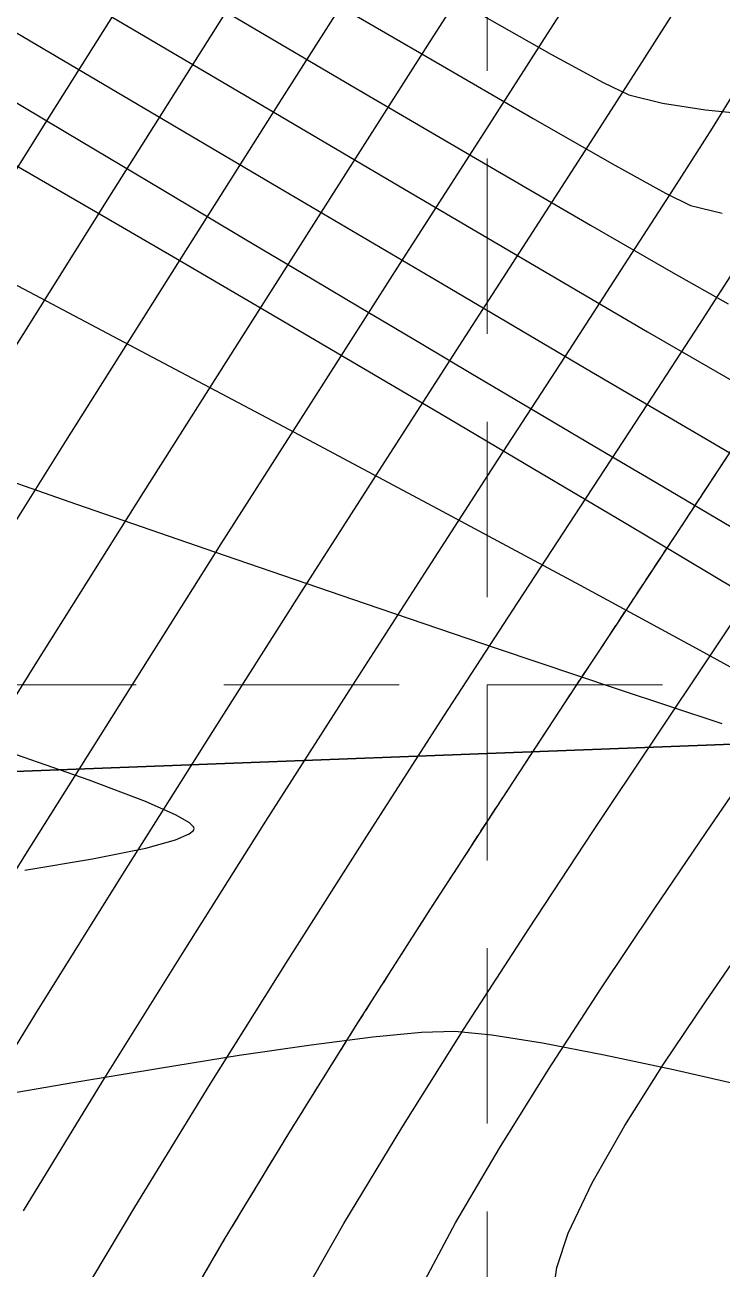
# Model space of a CAD drawing. Header units: inches. Extents: x 2547543 to 2548696, y 7125653 to 7126375.
# Drawn here: x 2547839.05 to 2547854.94, y 7125857.06 to 7125885.42 of the extents above; entities that cross this region are included whole.
import ezdxf

# ---------------------------------------------------------------- set-up
doc = ezdxf.new("R2010")
doc.units = ezdxf.units.IN
doc.header["$MEASUREMENT"] = 0
doc.linetypes.add('DASHED2', pattern=[0.375, 0.25, -0.125])
doc.linetypes.add('HIDDEN', pattern=[0.375, 0.25, -0.125])
for name, color, linetype in [('CONT-MJR', 6, 'Continuous'), ('CONT-MNR', 14, 'Continuous'), ('GRID', 254, 'HIDDEN'), ('V-100YR-LINE', 2, 'DASHED2'), ('V-AREA', 6, 'Continuous'), ('V-PROP-E', 3, 'Continuous'), ('V-TOPO-MAJR-E', 6, 'Continuous'), ('V-TOPO-MINR-E', 14, 'Continuous')]:
    doc.layers.add(name, color=color, linetype=linetype)

msp = doc.modelspace()

# ---------------------------------------------------------------- linework, layer by layer
at = {"layer": 'CONT-MJR', "color": 35}
for points, elevation in [([(2547839.435190955, 7125883.050008841), (2547842.231607617, 7125887.493456963)], 575), ([(2547851.958884706, 7125882.766003822), (2547853.130946105, 7125884.588028089)], 570), ([(2547850.551415109, 7125880.585376426), (2547851.958884706, 7125882.766003822)], 570), ([(2547848.946634894, 7125878.098169341), (2547850.551415109, 7125880.585376426)], 570), ([(2547854.583412898, 7125867.012937248), (2547855.687647301, 7125868.628977042)], 565), ([(2547853.397548661, 7125865.266499789), (2547854.583412898, 7125867.012937248)], 565), ([(2547849.864943442, 7125859.814040063), (2547850.986837283, 7125861.610127335)], 565), ([(2547848.045462709, 7125856.570682743), (2547848.867326367, 7125858.115250578)], 565)]:
    msp.add_lwpolyline(points, dxfattribs=dict(at, elevation=elevation))
at = {"layer": 'CONT-MJR', "color": 35, "extrusion": (0.8435549605561268, -0.5370428553860029, 0), "elevation": -1677651.258927671}
msp.add_lwpolyline([(7379381.613129009, 570.0000000000005), (7379383.286283413, 570.0000000000005)], dxfattribs=at)
at = {"layer": 'CONT-MJR', "color": 35, "extrusion": (0.8475270053225425, -0.5307522729569822, 0), "elevation": -1622715.899067758}
msp.add_lwpolyline([(7391644.250562874, 575), (7391649.893009693, 575)], dxfattribs=at)
at = {"layer": 'CONT-MJR', "color": 35, "extrusion": (0.8409787456058548, -0.5410681560018138, 0), "elevation": -1712898.911335986}
msp.add_lwpolyline([(7371268.69546033, 570.0000000000009), (7371271.955665595, 570.0000000000009)], dxfattribs=at)
at = {"layer": 'CONT-MJR', "color": 35, "extrusion": (0.8421727935477984, -0.5392077390096487, 0), "elevation": -1696599.560054057}
msp.add_lwpolyline([(7375033.778000857, 570), (7375037.274072166, 570)], dxfattribs=at)
at = {"layer": 'CONT-MJR', "color": 35, "extrusion": (0.8438213931662886, -0.5366241295682704, 0), "elevation": -1673988.712026588}
msp.add_lwpolyline([(7380195.183767684, 570), (7380198.851374994, 570)], dxfattribs=at)
at = {"layer": 'CONT-MJR', "color": 35, "extrusion": (0.8459393603777925, -0.5332791000626327, 0), "elevation": -1644756.220275154}
msp.add_lwpolyline([(7386761.155375851, 570), (7386764.93022259, 570)], dxfattribs=at)
at = {"layer": 'CONT-MJR', "color": 35, "extrusion": (0.8485836365735823, -0.5290612551865373, 0), "elevation": -1607963.226212746}
msp.add_lwpolyline([(7394853.696263748, 570), (7394857.514100652, 570)], dxfattribs=at)
at = {"layer": 'CONT-MJR', "color": 35, "extrusion": (0.8314713859297366, -0.5555675785897548, 0), "elevation": -1840432.515860554}
msp.add_lwpolyline([(7340455.622978952, 565.0000000000009), (7340457.811762945, 565.0000000000009)], dxfattribs=at)
at = {"layer": 'CONT-MJR', "color": 35, "extrusion": (0.8382362026474133, -0.5453073157140337, 0), "elevation": -1750083.530650271}
msp.add_lwpolyline([(7362516.959135711, 565), (7362519.149999324, 565)], dxfattribs=at)
at = {"layer": 'CONT-MJR', "color": 35, "extrusion": (0.8518555163978747, -0.5237768410139095, 0), "elevation": -1561970.991405241}
msp.add_lwpolyline([(7404701.028532503, 570), (7404704.825177481, 570)], dxfattribs=at)
at = {"layer": 'CONT-MJR', "color": 35, "extrusion": (0.8623046313290238, -0.5063898920678773, 0), "elevation": -1411440.643650815}
msp.add_lwpolyline([(7434865.367904747, 565), (7434867.337961989, 565)], dxfattribs=at)
at = {"layer": 'CONT-MNR', "color": 35, "extrusion": (0.8424135682435463, -0.5388314950327012, 0), "elevation": -1693309.321374869}
msp.add_lwpolyline([(7375803.05019439, 572), (7375806.264667275, 572)], dxfattribs=at)
at = {"layer": 'CONT-MNR', "color": 35}
for points, elevation in [([(2547844.915783835, 7125883.740559989), (2547847.080634233, 7125887.144151072)], 573), ([(2547840.983193363, 7125881.515519549), (2547843.573441973, 7125885.617730181)], 574), ([(2547843.524040932, 7125873.58916688), (2547845.631440369, 7125876.899993241)], 571), ([(2547848.163409093, 7125872.92468806), (2547849.837926639, 7125875.512804903)], 569), ([(2547852.79108001, 7125872.136496895), (2547854.086247592, 7125874.095959295)], 567), ([(2547841.322708019, 7125870.107755215), (2547843.524040932, 7125873.58916688)], 571), ([(2547846.385336825, 7125870.160624309), (2547848.163409093, 7125872.92468806)], 569), ([(2547836.825343984, 7125866.901384238), (2547839.317399205, 7125870.894254104)], 572), ([(2547849.812283068, 7125867.606365905), (2547851.351063582, 7125869.953968436)], 567), ([(2547846.622768819, 7125862.647906598), (2547848.220823227, 7125865.151681297)], 567), ([(2547849.064861816, 7125862.542414882), (2547850.536099141, 7125864.816448059)], 566), ([(2547840.818303796, 7125861.332517023), (2547842.673932966, 7125864.31256225)], 569), ([(2547853.610748345, 7125861.733533975), (2547854.576850833, 7125863.177706449)], 564), ([(2547845.064204605, 7125860.153033799), (2547846.622768819, 7125862.647906598)], 567), ([(2547841.549926483, 7125858.473185699), (2547843.266905088, 7125861.273113657)], 568), ([(2547843.591215345, 7125857.725054893), (2547845.064204605, 7125860.153033799)], 567), ([(2547851.436820003, 7125857.875821889), (2547851.98403251, 7125859.028303257)], 564), ([(2547851.178510579, 7125857.099412168), (2547851.436820003, 7125857.875821889)], 564)]:
    msp.add_lwpolyline(points, dxfattribs=dict(at, elevation=elevation))
at = {"layer": 'CONT-MNR', "color": 35, "extrusion": (0.8419096789276916, -0.5396184694095185, 0), "elevation": -1700198.887202898}
msp.add_lwpolyline([(7374219.172653357, 571.0000000000005), (7374221.591820047, 571.0000000000005)], dxfattribs=at)
at = {"layer": 'CONT-MNR', "color": 35, "extrusion": (0.8413810825197137, -0.5404422947715645, 0), "elevation": -1707416.15703938}
msp.add_lwpolyline([(7372548.534805194, 571.0000000000005), (7372551.439566573, 571.0000000000005)], dxfattribs=at)
at = {"layer": 'CONT-MNR', "color": 35, "extrusion": (0.8427814159179471, -0.5382559660452825, 0), "elevation": -1688270.947971021}
msp.add_lwpolyline([(7376954.254422756, 572), (7376957.929888777, 572)], dxfattribs=at)
at = {"layer": 'CONT-MNR', "color": 35, "extrusion": (0.8506563483440882, -0.5257221481180925, 0), "elevation": -1578885.757698786}
msp.add_lwpolyline([(7401141.326174275, 569.0000000000009), (7401142.417959693, 569.0000000000009)], dxfattribs=at)
at = {"layer": 'CONT-MNR', "color": 35, "extrusion": (0.8446417481299447, -0.5353319692639243, 0), "elevation": -1662697.191948108}
msp.add_lwpolyline([(7382757.28253734, 573.0000000000009), (7382761.735742977, 573.0000000000009)], dxfattribs=at)
at = {"layer": 'CONT-MNR', "color": 35, "extrusion": (0.8427013322157607, -0.5383813376054025, 0), "elevation": -1689361.887116627}
msp.add_lwpolyline([(7376706.967910137, 569.0000000000009), (7376708.587183484, 569.0000000000009)], dxfattribs=at)
at = {"layer": 'CONT-MNR', "color": 35, "extrusion": (0.8416275444484458, -0.5400584009398236, 0), "elevation": -1704052.626721296}
msp.add_lwpolyline([(7373323.372419028, 571.0000000000005), (7373326.689950854, 571.0000000000005)], dxfattribs=at)
at = {"layer": 'CONT-MNR', "color": 35, "extrusion": (0.843604726948649, -0.5369646773018645, 0), "elevation": -1676971.707006695}
msp.add_lwpolyline([(7379527.011200672, 572), (7379531.066369191, 572)], dxfattribs=at)
at = {"layer": 'CONT-MNR', "color": 35, "extrusion": (0.8396977182135332, -0.5430540875704609, 0), "elevation": -1730312.120093707}
msp.add_lwpolyline([(7367206.971650921, 569), (7367209.053848885, 569)], dxfattribs=at)
at = {"layer": 'CONT-MNR', "color": 35, "extrusion": (0.8467375552336994, -0.5320108199622052, 0), "elevation": -1633693.422791704}
msp.add_lwpolyline([(7389225.251390764, 574.0000000000009), (7389230.463938044, 574.0000000000009)], dxfattribs=at)
at = {"layer": 'CONT-MNR', "color": 35, "extrusion": (0.8458399476115556, -0.5334367657224997, 0), "elevation": -1646139.375374889}
msp.add_lwpolyline([(7386462.0451269, 573), (7386466.828045097, 573)], dxfattribs=at)
at = {"layer": 'CONT-MNR', "color": 35, "extrusion": (0.842400378322542, -0.5388521157071189, 0), "elevation": -1693487.719997042}
msp.add_lwpolyline([(7375753.405430953, 571), (7375757.062913318, 571)], dxfattribs=at)
at = {"layer": 'CONT-MNR', "color": 35, "extrusion": (0.8386896944110944, -0.5446095817084247, 0), "elevation": -1743964.680776654}
msp.add_lwpolyline([(7363984.604607495, 569.0000000000009), (7363987.085016426, 569.0000000000009)], dxfattribs=at)
at = {"layer": 'CONT-MNR', "color": 35, "extrusion": (0.8409331096083027, -0.5411390811653788, 0), "elevation": -1713516.247547638}
msp.add_lwpolyline([(7371130.84624966, 568), (7371132.544034408, 568)], dxfattribs=at)
at = {"layer": 'CONT-MNR', "color": 35, "extrusion": (0.8376687349141134, -0.5461786251286193, 0), "elevation": -1757744.577502422}
msp.add_lwpolyline([(7360707.172862945, 568), (7360709.332897462, 568)], dxfattribs=at)
at = {"layer": 'CONT-MNR', "color": 35, "extrusion": (0.8448073427837173, -0.5350706061621352, 0), "elevation": -1660410.708669412}
msp.add_lwpolyline([(7383266.553913189, 572), (7383270.907509571, 572)], dxfattribs=at)
at = {"layer": 'CONT-MNR', "color": 35, "extrusion": (0.8387705323059728, -0.5444850724631074, 0), "elevation": -1742871.480159248}
msp.add_lwpolyline([(7364240.600650067, 569.0000000000009), (7364243.414522644, 569.0000000000009)], dxfattribs=at)
at = {"layer": 'CONT-MNR', "color": 35, "extrusion": (0.8367248477727384, -0.5476235286396012, 0), "elevation": -1770445.667801954}
msp.add_lwpolyline([(7357660.004638137, 568.0000000000009), (7357662.551499391, 568.0000000000009)], dxfattribs=at)
at = {"layer": 'CONT-MNR', "color": 35, "extrusion": (0.8473698517431473, -0.5310031396863832, 0), "elevation": -1624899.707259979}
msp.add_lwpolyline([(7391158.439550536, 573), (7391163.46244665, 573)], dxfattribs=at)
at = {"layer": 'CONT-MNR', "color": 35, "extrusion": (0.835412376955709, -0.5496236534477136, 0), "elevation": -1788040.116301153}
msp.add_lwpolyline([(7353404.287727557, 567), (7353406.296800435, 567)], dxfattribs=at)
at = {"layer": 'CONT-MNR', "color": 35, "extrusion": (0.8463746530207955, -0.5325879708779836, 0), "elevation": -1638726.502092783}
msp.add_lwpolyline([(7388105.07777209, 572), (7388109.648545825, 572)], dxfattribs=at)
at = {"layer": 'CONT-MNR', "color": 35, "extrusion": (0.8370964265573932, -0.5470553652463734, 0), "elevation": -1765450.278985614}
msp.add_lwpolyline([(7358857.374102201, 568.0000000000009), (7358860.232326742, 568.0000000000009)], dxfattribs=at)
at = {"layer": 'CONT-MNR', "color": 35, "extrusion": (0.8317621966572444, -0.5551320997851914, 0), "elevation": -1836590.552093201}
msp.add_lwpolyline([(7341426.088455387, 566.0000000000009), (7341428.096919249, 566.0000000000009)], dxfattribs=at)
at = {"layer": 'CONT-MNR', "color": 35, "extrusion": (0.8384109448330253, -0.5450386110948416, 0), "elevation": -1747729.950756616}
msp.add_lwpolyline([(7363082.981634641, 568.0000000000009), (7363086.075768566, 568.0000000000009)], dxfattribs=at)
at = {"layer": 'CONT-MNR', "color": 35, "extrusion": (0.8346889322328561, -0.550721695966279, 0), "elevation": -1797707.862577347}
msp.add_lwpolyline([(7351041.800235818, 567), (7351044.415016456, 567)], dxfattribs=at)
at = {"layer": 'CONT-MNR', "color": 35, "extrusion": (0.8307973732020815, -0.5565749946597683, 0), "elevation": -1849330.664885201}
msp.add_lwpolyline([(7338224.857203452, 566.0000000000005), (7338227.167389042, 566.0000000000005)], dxfattribs=at)
at = {"layer": 'CONT-MNR', "color": 35, "extrusion": (0.8472417985027227, -0.5312074311131878, 0), "elevation": -1626677.489836206}
msp.add_lwpolyline([(7390763.009302965, 571.0000000000005), (7390767.249911073, 571.0000000000005)], dxfattribs=at)
at = {"layer": 'CONT-MNR', "color": 35, "extrusion": (0.8430082803886801, -0.5379005848631515, 0), "elevation": -1685154.127061385}
msp.add_lwpolyline([(7377652.185328206, 569), (7377655.611195052, 569)], dxfattribs=at)
at = {"layer": 'CONT-MNR', "color": 35, "extrusion": (0.8405450158924087, -0.5417417062202526, 0), "elevation": -1718799.346358235}
msp.add_lwpolyline([(7369886.824754421, 568), (7369890.079381641, 568)], dxfattribs=at)
at = {"layer": 'CONT-MNR', "color": 35, "extrusion": (0.8320033639100479, -0.5547705854155973, 0), "elevation": -1833399.993207513}
msp.add_lwpolyline([(7342218.691565744, 566), (7342221.218941178, 566)], dxfattribs=at)
at = {"layer": 'CONT-MNR', "color": 35, "extrusion": (0.8390811255865183, -0.5440063094160411, 0), "elevation": -1738664.249610558}
msp.add_lwpolyline([(7365224.459812757, 567), (7365227.385256477, 567)], dxfattribs=at)
at = {"layer": 'CONT-MNR', "color": 35, "extrusion": (0.8456002243599715, -0.5338166919105903, 0), "elevation": -1649448.977624088}
msp.add_lwpolyline([(7385713.409168883, 569.0000000000009), (7385716.909674035, 569.0000000000009)], dxfattribs=at)
at = {"layer": 'CONT-MNR', "color": 35, "extrusion": (0.8435087310950787, -0.5371154629745547, 0), "elevation": -1678282.260197814}
msp.add_lwpolyline([(7379215.565903507, 568), (7379218.905672579, 568)], dxfattribs=at)
at = {"layer": 'CONT-MNR', "color": 35, "extrusion": (0.8349464982166329, -0.550331123157488, 0), "elevation": -1794266.304808939}
msp.add_lwpolyline([(7351877.322427265, 566), (7351879.982514534, 566)], dxfattribs=at)
at = {"layer": 'CONT-MNR', "color": 35, "extrusion": (0.8497569465428106, -0.5271746691583721, 0), "elevation": -1591532.374016146}
msp.add_lwpolyline([(7398406.500509338, 571.0000000000009), (7398410.790033178, 571.0000000000009)], dxfattribs=at)
at = {"layer": 'CONT-MNR', "color": 35, "extrusion": (0.822091430602657, -0.569355495037746, 0), "elevation": -1962579.943063472}
msp.add_lwpolyline([(7308746.057926584, 564), (7308747.800830003, 564)], dxfattribs=at)
at = {"layer": 'CONT-MNR', "color": 35, "extrusion": (0.8474136435236391, -0.5309332507669783, 0), "elevation": -1624279.544313541}
msp.add_lwpolyline([(7391286.77283592, 568.0000000000005), (7391290.122494986, 568.0000000000005)], dxfattribs=at)
at = {"layer": 'CONT-MNR', "color": 35, "extrusion": (0.8462417206845824, -0.5327991649512952, 0), "elevation": -1640557.435463097}
msp.add_lwpolyline([(7387691.360685083, 566.0000000000009), (7387694.033435298, 566.0000000000009)], dxfattribs=at)
at = {"layer": 'CONT-MNR', "color": 35, "extrusion": (0.8459832194853032, -0.5332095201225137, 0), "elevation": -1644135.914998895}
msp.add_lwpolyline([(7386897.595738001, 564), (7386899.252071735, 564)], dxfattribs=at)
at = {"layer": 'CONT-MNR', "color": 35, "extrusion": (0.8530022209252635, -0.5219072820880813, 0), "elevation": -1545725.044013334}
msp.add_lwpolyline([(7408108.763187186, 569), (7408112.219316484, 569)], dxfattribs=at)
at = {"layer": 'CONT-MNR', "color": 35, "extrusion": (0.8554563270563496, -0.5178749583627884, 0), "elevation": -1510732.211408839}
msp.add_lwpolyline([(7415326.200298671, 566), (7415328.753683547, 566)], dxfattribs=at)
at = {"layer": 'CONT-MNR', "color": 35, "extrusion": (0.868701934039309, -0.4953351893378505, 0), "elevation": -1316364.784804494}
msp.add_lwpolyline([(7452288.264494074, 564), (7452289.765584519, 564)], dxfattribs=at)
at = {"layer": 'CONT-MNR', "color": 35, "extrusion": (0.8590770256547687, -0.511846328493383, 0), "elevation": -1458552.356313087}
msp.add_lwpolyline([(7425761.500910183, 568.0000000000009), (7425764.645293966, 568.0000000000009)], dxfattribs=at)
at = {"layer": 'CONT-MNR', "color": 35, "extrusion": (0.8683340662046146, -0.49597978735888, 0), "elevation": -1321899.829561119}
msp.add_lwpolyline([(7451303.260086644, 566.0000000000005), (7451305.611235553, 566.0000000000005)], dxfattribs=at)
at = {"layer": 'CONT-MNR', "color": 35, "extrusion": (0.8641283831221133, -0.5032714351945303, 0), "elevation": -1384576.681355453}
msp.add_lwpolyline([(7439910.149891138, 567.0000000000009), (7439912.815112039, 567.0000000000009)], dxfattribs=at)
at = {"layer": 'CONT-MNR', "color": 35, "extrusion": (0.9894976459488036, -0.1445489836068596, 0), "elevation": 1491057.342316349}
msp.add_lwpolyline([(7419307.639238155, 564.0000000000009), (7419308.123471155, 564.0000000000009)], dxfattribs=at)
at = {"layer": 'GRID', "color": 252, "linetype": 'HIDDEN', "lineweight": 0, "ltscale": 16}
for p, q in [((2547849.583313598, 7126356.376313465), (2547849.583313598, 7125726.296813901)), ((2547561.583313602, 7125870.376313471), (2548677.583313586, 7125870.376313471))]:
    msp.add_line(p, q, dxfattribs=at)
at = {"layer": 'V-100YR-LINE', "color": 5}
for p, q in [((2547854.086247592, 7125874.095959295, 567), (2547855.190481568, 7125875.774363643, 567)), ((2547852.79108001, 7125872.136496895, 567), (2547854.086247592, 7125874.095959295, 567)), ((2547851.351063582, 7125869.953968436, 567), (2547852.79108001, 7125872.136496895, 567)), ((2547849.812283068, 7125867.606365905, 567), (2547851.351063582, 7125869.953968436, 567)), ((2547848.220823227, 7125865.151681297, 567), (2547849.812283068, 7125867.606365905, 567)), ((2547846.622768819, 7125862.647906598, 567), (2547848.220823227, 7125865.151681297, 567)), ((2547845.064204605, 7125860.153033799, 567), (2547846.622768819, 7125862.647906598, 567)), ((2547843.591215345, 7125857.725054893, 567), (2547845.064204605, 7125860.153033799, 567)), ((2547842.249885798, 7125855.421961866, 567), (2547843.591215345, 7125857.725054893, 567))]:
    msp.add_line(p, q, dxfattribs=at)
at = {"layer": 'V-AREA', "color": 7}
msp.add_line((2547796.94419865, 7125866.819931372), (2547859.099729456, 7125869.171524476), dxfattribs=at)
at = {"layer": 'V-PROP-E', "color": 7}
msp.add_line((2547859.099729456, 7125869.171524476), (2547796.94419865, 7125866.819931374), dxfattribs=at)
at = {"layer": 'V-TOPO-MAJR-E', "color": 35, "elevation": 565}
for points in [[(2547840.142746613, 7125886.127773302), (2547844.037345211, 7125883.832121715)], [(2547847.573086917, 7125881.75148012), (2547850.66903349, 7125879.9339939)], [(2547850.66903349, 7125879.9339939), (2547853.244246686, 7125878.427808434)]]:
    msp.add_lwpolyline(points, dxfattribs=at)
at = {"layer": 'V-TOPO-MAJR-E', "color": 35, "extrusion": (-0.5071638217781924, -0.8618496724367527, 0), "elevation": -7433614.965811229}
msp.add_lwpolyline([(-1418131.928840377, 565), (-1418127.826336402, 565)], dxfattribs=at)
at = {"layer": 'V-TOPO-MAJR-E', "color": 35, "extrusion": (0.502401531513789, 0.8646344320767011, 0), "elevation": 7441325.219457675}
msp.add_lwpolyline([(1377090.592658015, 565.0000000000009), (1377088.310142419, 565.0000000000009)], dxfattribs=at)
at = {"layer": 'V-TOPO-MINR-E', "color": 35}
for points, elevation in [([(2547836.24745739, 7125886.783451467), (2547840.683790138, 7125884.164724059)], 564), ([(2547845.586769836, 7125886.223779588), (2547848.330254991, 7125884.622981259)], 567), ([(2547843.25597803, 7125885.940480252), (2547846.580358529, 7125883.987271539)], 566), ([(2547853.584555309, 7125883.63471331), (2547854.564167899, 7125883.487881276)], 568), ([(2547854.564167899, 7125883.487881276), (2547855.69758252, 7125883.372457092)], 568), ([(2547838.055131108, 7125882.673675955), (2547839.22953698, 7125881.996939298)], 562), ([(2547852.43150453, 7125882.262965048), (2547853.651161395, 7125881.586694909)], 567), ([(2547854.224767976, 7125881.301548576), (2547854.9444693, 7125881.128996607)], 567), ([(2547844.067950972, 7125880.540376127), (2547845.599052578, 7125879.62911868)], 563), ([(2547842.432574278, 7125880.133794541), (2547844.345375879, 7125879.014820404)], 562), ([(2547853.824728125, 7125879.771948995), (2547855.079962193, 7125879.064290182)], 566), ([(2547846.707402353, 7125878.969860246), (2547847.333158671, 7125878.598381042)], 563), ([(2547841.310915446, 7125878.189721249), (2547845.068679291, 7125876.196460302)], 561), ([(2547846.388479564, 7125877.815867738), (2547848.503970421, 7125876.570653521)], 562), ([(2547851.838414633, 7125877.590356532), (2547854.548980016, 7125875.997739857)], 564), ([(2547848.503970421, 7125876.570653521), (2547850.633933538, 7125875.312894736)], 562), ([(2547845.068679291, 7125876.196460302), (2547848.557562574, 7125874.336540811)], 561), ([(2547852.043254518, 7125875.813627691), (2547853.604006119, 7125874.891502752)], 563), ([(2547840.233499518, 7125874.489505778), (2547836.792350832, 7125875.686753713)], 561), ([(2547853.604006119, 7125874.891502752), (2547855.153368549, 7125873.9765249)], 563), ([(2547852.720454004, 7125874.076308366), (2547854.705616904, 7125872.894611389)], 562), ([(2547854.437062575, 7125871.167535253), (2547856.681866856, 7125869.933853712)], 561), ([(2547841.795490994, 7125867.720217854), (2547840.513911301, 7125868.207742134)], 562), ([(2547842.802104481, 7125867.230216386), (2547842.495222082, 7125867.409710768)], 562), ([(2547842.479546697, 7125866.845857529), (2547842.787857833, 7125866.977942666)], 562), ([(2547842.787857833, 7125866.977942666), (2547842.886826637, 7125867.061335097)], 562), ([(2547842.886826637, 7125867.061335097), (2547842.902186195, 7125867.101484047)], 562), ([(2547842.902186195, 7125867.101484047), (2547842.892915457, 7125867.138476674)], 562), ([(2547852.251463766, 7125861.938728259), (2547850.847408322, 7125862.206287555)], 562), ([(2547843.932160074, 7125861.925446898), (2547842.116343218, 7125861.636241572)], 562), ([(2547853.834455279, 7125861.60369293), (2547852.251463766, 7125861.938728259)], 562), ([(2547842.116343218, 7125861.636241572), (2547840.183021882, 7125861.31275712)], 562)]:
    msp.add_lwpolyline(points, dxfattribs=dict(at, elevation=elevation))
at = {"layer": 'V-TOPO-MINR-E', "color": 35, "extrusion": (0.4925000718098824, 0.8703124032594621, 0), "elevation": 7456562.707720144}
msp.add_lwpolyline([(1292074.33572286, 568), (1292072.378393258, 568)], dxfattribs=at)
at = {"layer": 'V-TOPO-MINR-E', "color": 35, "extrusion": (-0.5009958418734594, -0.8654496902914136, 0), "elevation": -7443556.059193466}
msp.add_lwpolyline([(-1365004.017454958, 567), (-1365001.354566315, 567)], dxfattribs=at)
at = {"layer": 'V-TOPO-MINR-E', "color": 35, "extrusion": (-0.4790459791534756, -0.8777898096109842, 0), "elevation": -7475566.819474385}
msp.add_lwpolyline([(-1177148.747076265, 568), (-1177147.405206261, 568)], dxfattribs=at)
at = {"layer": 'V-TOPO-MINR-E', "color": 35, "extrusion": (-0.5114862717916465, -0.859291448676572, 0), "elevation": -7426395.476231908}
msp.add_lwpolyline([(-1455457.051694155, 563), (-1455454.211787673, 563)], dxfattribs=at)
at = {"layer": 'V-TOPO-MINR-E', "color": 35, "extrusion": (-0.5080951600243508, -0.8613009394862109, 0), "elevation": -7432076.24569365}
msp.add_lwpolyline([(-1426169.680380823, 564.0000000000009), (-1426164.879301541, 564.0000000000009)], dxfattribs=at)
at = {"layer": 'V-TOPO-MINR-E', "color": 35, "extrusion": (0.5051805707954451, 0.8630136678470326, 0), "elevation": 7436857.866272394}
msp.add_lwpolyline([(1401031.717685225, 566), (1401028.334681775, 566)], dxfattribs=at)
at = {"layer": 'V-TOPO-MINR-E', "color": 35, "extrusion": (-0.4336381397687851, -0.9010871010828352, 0), "elevation": -7525888.153660381}
msp.add_lwpolyline([(-794218.348191807, 568), (-794217.694494844, 568)], dxfattribs=at)
at = {"layer": 'V-TOPO-MINR-E', "color": 35, "extrusion": (-0.2389408759181774, -0.9710341177401823, 0), "elevation": -7528262.495557959}
msp.add_lwpolyline([(771387.091951811, 568), (771387.8802404215, 568)], dxfattribs=at)
at = {"layer": 'V-TOPO-MINR-E', "color": 35, "extrusion": (-0.4958696468517884, -0.8683969675966646, 0), "elevation": -7451497.234050333}
msp.add_lwpolyline([(-1320963.464772556, 567.0000000000005), (-1320961.395841579, 567.0000000000005)], dxfattribs=at)
at = {"layer": 'V-TOPO-MINR-E', "color": 35, "extrusion": (-0.511521073391717, -0.8592707323516762, 0), "elevation": -7426336.523032934}
msp.add_lwpolyline([(-1455754.985797888, 563.0000000000009), (-1455752.428885015, 563.0000000000009)], dxfattribs=at)
at = {"layer": 'V-TOPO-MINR-E', "color": 35, "extrusion": (-0.5030338866490349, -0.8642666885185185, 0), "elevation": -7440317.315940654}
msp.add_lwpolyline([(-1382538.808074628, 566), (-1382535.985119153, 566)], dxfattribs=at)
at = {"layer": 'V-TOPO-MINR-E', "color": 35, "extrusion": (0.5018772387554153, 0.8649388632841284, 0), "elevation": 7442154.79164226}
msp.add_lwpolyline([(1372592.813294395, 562.0000000000009), (1372591.103979718, 562.0000000000009)], dxfattribs=at)
at = {"layer": 'V-TOPO-MINR-E', "color": 35, "extrusion": (-0.5115134244160202, -0.8592752857159319, 0), "elevation": -7426349.48138494}
msp.add_lwpolyline([(-1455686.321935834, 563), (-1455684.117739059, 563)], dxfattribs=at)
at = {"layer": 'V-TOPO-MINR-E', "color": 35, "extrusion": (-0.507771614329659, -0.8614917223520213, 0), "elevation": -7432611.397608712}
msp.add_lwpolyline([(-1423373.245812228, 564.0000000000009), (-1423368.896194132, 564.0000000000009)], dxfattribs=at)
at = {"layer": 'V-TOPO-MINR-E', "color": 35, "extrusion": (-0.445143052418516, -0.8954594702629072, 0), "elevation": -7515097.502171674}
msp.add_lwpolyline([(-890536.9998978744, 567), (-890536.3593255198, 567)], dxfattribs=at)
at = {"layer": 'V-TOPO-MINR-E', "color": 35, "extrusion": (0.5035985006140294, 0.86393781615305, 0), "elevation": 7439406.949804069}
msp.add_lwpolyline([(1387407.120024598, 562.0000000000005), (1387405.123833934, 562.0000000000005)], dxfattribs=at)
at = {"layer": 'V-TOPO-MINR-E', "color": 35, "extrusion": (-0.4992912388242214, -0.8664342207192502, 0), "elevation": -7446227.179639235}
msp.add_lwpolyline([(-1350343.771503277, 566.0000000000009), (-1350341.595914, 566.0000000000009)], dxfattribs=at)
at = {"layer": 'V-TOPO-MINR-E', "color": 35, "extrusion": (-0.4671442504030642, -0.884181117936455, 0), "elevation": -7490776.363400295}
msp.add_lwpolyline([(-1076064.318429317, 561), (-1076059.846790975, 561)], dxfattribs=at)
at = {"layer": 'V-TOPO-MINR-E', "color": 35, "extrusion": (-0.5112126796042061, -0.8594542432333948, 0), "elevation": -7426858.459925912}
msp.add_lwpolyline([(-1453083.308529518, 563), (-1453082.018932331, 563)], dxfattribs=at)
at = {"layer": 'V-TOPO-MINR-E', "color": 35, "extrusion": (0.507308306788811, 0.8617646325204288, 0), "elevation": 7433375.685134042}
msp.add_lwpolyline([(1419372.088697611, 564), (1419368.291500221, 564)], dxfattribs=at)
at = {"layer": 'V-TOPO-MINR-E', "color": 35, "extrusion": (-0.5061188201583796, -0.8624637614888464, 0), "elevation": -7435324.393065277}
msp.add_lwpolyline([(-1409118.061771291, 562), (-1409115.692855893, 562)], dxfattribs=at)
at = {"layer": 'V-TOPO-MINR-E', "color": 35, "extrusion": (0.5091185060526713, 0.8606964312663881, 0), "elevation": 7430374.507172122}
msp.add_lwpolyline([(1434993.559259208, 563), (1434992.649638669, 563)], dxfattribs=at)
at = {"layer": 'V-TOPO-MINR-E', "color": 35, "extrusion": (-0.5090085856045955, -0.8607614418529731, 0), "elevation": -7430557.70408308}
msp.add_lwpolyline([(-1434043.73282055, 563), (-1434042.453861735, 563)], dxfattribs=at)
at = {"layer": 'V-TOPO-MINR-E', "color": 35, "extrusion": (-0.5089111129683547, -0.8608190745431415, 0), "elevation": -7430720.041992392}
msp.add_lwpolyline([(-1433201.036393297, 563.0000000000009), (-1433199.483791081, 563.0000000000009)], dxfattribs=at)
at = {"layer": 'V-TOPO-MINR-E', "color": 35, "extrusion": (-0.5088040097050239, -0.8608823843639094, 0), "elevation": -7430898.296859955}
msp.add_lwpolyline([(-1432274.975181164, 563), (-1432273.24463041, 563)], dxfattribs=at)
at = {"layer": 'V-TOPO-MINR-E', "color": 35, "extrusion": (-0.5053031717127388, -0.8629418895018636, 0), "elevation": -7436655.882507944}
msp.add_lwpolyline([(-1402077.324216893, 564), (-1402074.934733988, 564)], dxfattribs=at)
at = {"layer": 'V-TOPO-MINR-E', "color": 35, "extrusion": (0.509841996723528, 0.8602680619300975, 0), "elevation": 7429164.199537465}
msp.add_lwpolyline([(1441235.970987772, 562), (1441233.545557191, 562)], dxfattribs=at)
at = {"layer": 'V-TOPO-MINR-E', "color": 35, "extrusion": (-0.3267908437922456, -0.9450966852198522, 0), "elevation": -7567251.219077763}
msp.add_lwpolyline([(79288.38039754936, 561.0000000000009), (79284.82196693728, 561.0000000000009)], dxfattribs=at)
at = {"layer": 'V-TOPO-MINR-E', "color": 35, "extrusion": (-0.472858974859971, -0.8811381219164095, 0), "elevation": -7483652.586939405}
msp.add_lwpolyline([(-1124527.140819544, 561), (-1124523.569192778, 561)], dxfattribs=at)
at = {"layer": 'V-TOPO-MINR-E', "color": 35, "extrusion": (-0.3246648637544387, -0.9458291210590377, 0), "elevation": -7567053.799461944}
msp.add_lwpolyline([(96307.38006675197, 561), (96303.97680469416, 561)], dxfattribs=at)
at = {"layer": 'V-TOPO-MINR-E', "color": 35, "extrusion": (-0.5136511746675735, -0.857999108835564, 0), "elevation": -7422701.1556745}
msp.add_lwpolyline([(-1474155.915987161, 562), (-1474153.787907533, 562)], dxfattribs=at)
at = {"layer": 'V-TOPO-MINR-E', "color": 35, "extrusion": (0.4763025275150281, 0.879281469316166, 0), "elevation": 7479195.978461388}
msp.add_lwpolyline([(1153792.362360733, 561.0000000000005), (1153789.254819409, 561.0000000000005)], dxfattribs=at)
at = {"layer": 'V-TOPO-MINR-E', "color": 35, "extrusion": (-0.3220348311953887, -0.9467278212331978, 0), "elevation": -7566756.901988507}
msp.add_lwpolyline([(117341.5843748846, 561.0000000000009), (117338.4063983061, 561.0000000000009)], dxfattribs=at)
at = {"layer": 'V-TOPO-MINR-E', "color": 35, "extrusion": (-0.3185891470810814, -0.9478929028968142, 0), "elevation": -7566280.038194252}
msp.add_lwpolyline([(144866.4212629357, 561), (144863.5386752402, 561)], dxfattribs=at)
at = {"layer": 'V-TOPO-MINR-E', "color": 35, "extrusion": (-0.3137495457435992, -0.949505778047551, 0), "elevation": -7565442.586655864}
msp.add_lwpolyline([(183464.6777978055, 561), (183462.1606766395, 561)], dxfattribs=at)
at = {"layer": 'V-TOPO-MINR-E', "color": 35, "extrusion": (-0.3298164629808796, -0.944045073472015, 0), "elevation": -7567460.522267435}
msp.add_lwpolyline([(55047.63720496092, 562.0000000000009), (55045.88318924792, 562.0000000000009)], dxfattribs=at)
at = {"layer": 'V-TOPO-MINR-E', "color": 35, "extrusion": (-0.4056098897733558, -0.9140462883891857, 0), "elevation": -7546802.771046491}
msp.add_lwpolyline([(-561476.3184343474, 562.0000000000009), (-561477.0839656955, 562.0000000000009)], dxfattribs=at)
at = {"layer": 'V-TOPO-MINR-E', "color": 35, "extrusion": (0.7106950269409892, 0.70350023360433, 0), "elevation": 6823788.469973721}
msp.add_lwpolyline([(3271910.267604435, 562.0000000000009), (3271910.396688933, 562.0000000000009)], dxfattribs=at)
at = {"layer": 'V-TOPO-MINR-E', "color": 35, "extrusion": (0.1991836970452951, -0.9799621701021771, 0), "elevation": -6475591.205520494}
msp.add_lwpolyline([(3916143.804795398, 562.0000000000009), (3916145.045352891, 562.0000000000009)], dxfattribs=at)
at = {"layer": 'V-TOPO-MINR-E', "color": 35, "extrusion": (0.2655315949845367, -0.9641021585210605, 0), "elevation": -6193530.930061515}
msp.add_lwpolyline([(4348522.518698469, 562), (4348523.223330601, 562)], dxfattribs=at)
at = {"layer": 'V-TOPO-MINR-E', "color": 35, "extrusion": (0.1640865965870641, -0.9864459381134245, 0), "elevation": -6611215.487158915}
msp.add_lwpolyline([(3682564.602409296, 562), (3682566.162773156, 562)], dxfattribs=at)
at = {"layer": 'V-TOPO-MINR-E', "color": 35, "extrusion": (0.09626332549499268, -0.9953559022604151, 0), "elevation": -6847504.924380024}
msp.add_lwpolyline([(3221974.851008728, 562), (3221973.733552795, 562)], dxfattribs=at)
at = {"layer": 'V-TOPO-MINR-E', "color": 35, "extrusion": (0.02727778686401286, -0.9996278919396965, 0), "elevation": -7053711.208053869}
msp.add_lwpolyline([(2741278.533030444, 562), (2741277.772010087, 562)], dxfattribs=at)
at = {"layer": 'V-TOPO-MINR-E', "color": 35, "extrusion": (-0.1017647294745351, -0.9948084940504756, 0), "elevation": -7348149.668361944}
msp.add_lwpolyline([(1809461.055523267, 562.0000000000009), (1809460.210568523, 562.0000000000009)], dxfattribs=at)
at = {"layer": 'V-TOPO-MINR-E', "color": 35, "extrusion": (-0.1575659857777713, -0.9875084607869845, 0), "elevation": -7438303.849497793}
msp.add_lwpolyline([(1393230.765588744, 562), (1393229.594377522, 562)], dxfattribs=at)
at = {"layer": 'V-TOPO-MINR-E', "color": 35, "extrusion": (0.145875016858274, -0.9893030271138354, 0), "elevation": -6677969.997083738}
msp.add_lwpolyline([(3560076.600740704, 562), (3560074.943203878, 562)], dxfattribs=at)
at = {"layer": 'V-TOPO-MINR-E', "color": 35, "extrusion": (0.1279161153129686, -0.9917849905313345, 0), "elevation": -6741412.634080552}
msp.add_lwpolyline([(3438429.020086336, 562), (3438427.60315688, 562)], dxfattribs=at)
at = {"layer": 'V-TOPO-MINR-E', "color": 35, "extrusion": (0.2227759764481411, 0.9748696652976631, 0), "elevation": 7514386.942367515}
msp.add_lwpolyline([(-896356.375067414, 562.0000000000009), (-896354.6380257763, 562.0000000000009)], dxfattribs=at)
at = {"layer": 'V-TOPO-MINR-E', "color": 35, "extrusion": (0.1704482933343238, -0.9853666217705045, 0), "elevation": -6587310.878071926}
msp.add_lwpolyline([(3725147.573251952, 562.0000000000009), (3725145.551344981, 562.0000000000009)], dxfattribs=at)

doc.saveas('drawing.dxf')
